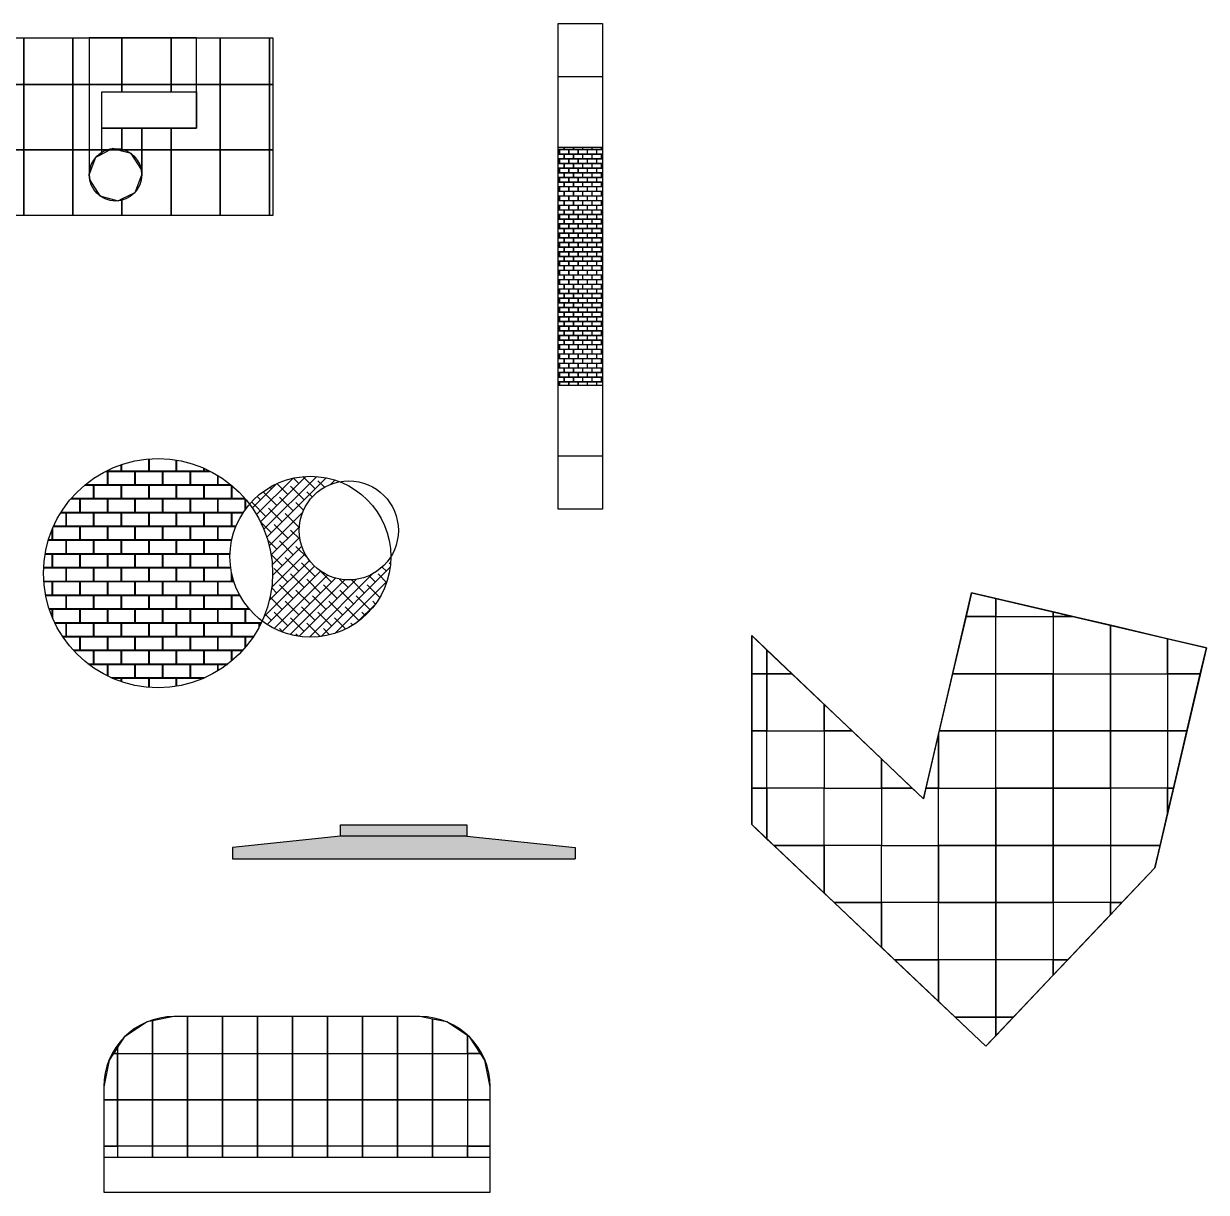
# Model space of a CAD drawing. Header units: millimetres. Extents: x 438 to 3719, y 1369 to 3795.
# Drawn here: x 2168 to 3719, y 1369 to 2902 of the extents above; entities that cross this region are included whole.
import ezdxf

# ---------------------------------------------------------------- set-up
doc = ezdxf.new("R2010")
doc.units = ezdxf.units.MM
doc.header["$XCLIPFRAME"] = 2
picture_1 = doc.add_image_def('image1.png', size_in_pixel=(640, 640))
picture_2 = doc.add_image_def('image3.jpg', size_in_pixel=(483, 640))
picture_3 = doc.add_image_def('image6.jpg', size_in_pixel=(480, 640))

msp = doc.modelspace()

# ---------------------------------------------------------------- hatches: boundary and pattern name
at = {"true_color": 0xf4ee51}
h = msp.add_hatch(dxfattribs=at)
h.set_pattern_fill('AR-B816C', color=41, scale=0.03)
h.paths.add_polyline_path([(2927.3, 2740), (2869.3, 2740), (2869.3, 2427.3), (2927.3, 2427.3)])
h = msp.add_hatch(dxfattribs=at)
h.set_pattern_fill('AR-B816C', color=41, scale=0.089)
h.paths.add_polyline_path([(2464.4, 2271.9, 0.719911), (2194, 2181.4, 0.804809), (2480.9, 2118.6, -0.235956), (2438.7, 2202.9, -0.17992)])
h = msp.add_hatch(dxfattribs=at)
h.set_pattern_fill('ANSI38', color=41, scale=3.2)
h.paths.add_polyline_path([(2529.5, 2237.4, -0.359746), (2582.3, 2301.3, 0.31708), (2464.4, 2271.9, -0.162851), (2494.6, 2181.4, -0.108151), (2480.9, 2118.6, 0.618181), (2649.7, 2202.9, -0.75338)])
h = msp.add_hatch(color=41, dxfattribs=at)
h.dxf.hatch_style = 1
h.paths.add_polyline_path([(2749.4, 1851.2), (2583.8, 1851.2), (2583.8, 1836.4), (2749.4, 1836.4)])
at = {"true_color": 0xed1f24}
h = msp.add_hatch(color=240, dxfattribs=at)
h.dxf.hatch_style = 1
h.paths.add_polyline_path([(2891.3, 1821.6), (2749.4, 1836.4), (2583.8, 1836.4), (2441.9, 1821.6), (2441.9, 1806.8), (2891.3, 1806.8)])

# ---------------------------------------------------------------- linework, layer by layer
for p, q in [((2869.3, 2902.2), (2927.3, 2902.2)), ((2869.3, 2265.2), (2869.3, 2902.2)), ((2927.3, 2902.2), (2927.3, 2265.2)), ((2869.3, 2832.7), (2927.3, 2832.7)), ((2869.3, 2740), (2927.3, 2740)), ((2927.3, 2427.3), (2869.3, 2427.3)), ((2927.3, 2334.7), (2869.3, 2334.7)), ((2927.3, 2265.2), (2869.3, 2265.2)), ((2583.8, 1836.4), (2441.9, 1821.6)), ((2749.4, 1836.4), (2891.3, 1821.6)), ((2441.9, 1821.6), (2441.9, 1806.8)), ((2891.3, 1821.6), (2891.3, 1806.8)), ((2441.9, 1806.8), (2891.3, 1806.8)), ((2687.9, 1599.6), (2365.2, 1599.6)), ((2273, 1507.4), (2273, 1369.1)), ((2780.1, 1369.1), (2780.1, 1507.4)), ((2273, 1415.2), (2780.1, 1415.2)), ((2273, 1369.1), (2780.1, 1369.1))]:
    msp.add_line(p, q)
for points in [[(1792.8, 2883.6), (2495.1, 2883.6), (2495.1, 2650.6), (1792.8, 2650.6)], [(2270.4, 2812.7), (2394.6, 2812.7), (2394.6, 2765), (2270.4, 2765)], [(2583.8, 1851.2), (2749.4, 1851.2), (2749.4, 1836.4), (2583.8, 1836.4)]]:
    msp.add_lwpolyline(points, close=True)
msp.add_lwpolyline([(3348.1, 1885.4), (3411.4, 2155.5), (3719.3, 2083.4), (3651.7, 1794.6), (3430.1, 1560.7), (3123, 1851.6), (3123, 2099.5), (3348.1, 1885.4)])
for centre, radius in [((2288.5, 2704), 34.5), ((2344.3, 2181.4), 150.3), ((2544.2, 2202.9), 105.5), ((2594.5, 2237.4), 65)]:
    msp.add_circle(centre, radius)
for centre, start, end in [((2365.2, 1507.4), 90, 180), ((2687.9, 1507.4), 0, 90)]:
    msp.add_arc(centre, 92.2, start, end)

# ---------------------------------------------------------------- pictures from other files: only their frames are drawn
image = msp.add_image(picture_3, insert=(2103.6, 2822.4), size_in_units=(64.5, 85.9))
image.set_boundary_path([(479.5, 183.7), (479.5, 639.5), (392.8, 639.5), (392.8, 183.7), (479.5, 183.7)])
image = msp.add_image(picture_3, insert=(2168.1, 2822.4), size_in_units=(64.5, 85.9))
image.set_boundary_path([(479.5, 183.7), (479.5, 639.5), (-0.5, 639.5), (-0.5, 183.7), (479.5, 183.7)])
image = msp.add_image(picture_3, insert=(2232.5, 2822.4), size_in_units=(64.5, 85.9))
image.set_boundary_path([(159.7, 639.5), (-0.5, 639.5), (-0.5, 183.7), (159.7, 183.7), (159.7, 639.5)])
image = msp.add_image(picture_3, insert=(2232.5, 2822.4), size_in_units=(64.5, 85.9))
image.set_boundary_path([(159.7, 639.5), (479.5, 639.5), (479.5, 183.7), (159.7, 183.7), (159.7, 639.5)])
image = msp.add_image(picture_3, insert=(2297, 2822.4), size_in_units=(64.5, 85.9))
image.set_boundary_path([(-0.5, 183.7), (-0.5, 639.5), (479.5, 639.5), (479.5, 183.7), (-0.5, 183.7)])
image = msp.add_image(picture_3, insert=(2361.4, 2822.4), size_in_units=(64.5, 85.9))
image.set_boundary_path([(-0.5, 183.7), (-0.5, 639.5), (247, 639.5), (247, 183.7), (-0.5, 183.7)])
image = msp.add_image(picture_3, insert=(2361.4, 2822.4), size_in_units=(64.5, 85.9))
image.set_boundary_path([(479.5, 183.7), (479.5, 639.5), (247, 639.5), (247, 183.7), (479.5, 183.7)])
image = msp.add_image(picture_3, insert=(2425.9, 2822.4), size_in_units=(64.5, 85.9))
image.set_boundary_path([(479.5, 183.7), (479.5, 639.5), (-0.5, 639.5), (-0.5, 183.7), (479.5, 183.7)])
image = msp.add_image(picture_3, insert=(2490.3, 2822.4), size_in_units=(64.5, 85.9))
image.set_boundary_path([(35, 639.5), (-0.5, 639.5), (-0.5, 183.7), (35, 183.7), (35, 639.5)])
image = msp.add_image(picture_3, insert=(2103.6, 2736.5), size_in_units=(64.5, 85.9))
image.set_boundary_path([(392.8, -0.5), (479.5, -0.5), (479.5, 639.5), (-0.5, 639.5), (-0.5, 534.2), (147.3, 521.7), (325.6, 377.7), (392.8, 158.5), (392.8, -0.5)])
image = msp.add_image(picture_3, insert=(2168.1, 2736.5), size_in_units=(64.5, 85.9))
image.dxf.flags = 7
image = msp.add_image(picture_3, insert=(2232.5, 2736.5), size_in_units=(64.5, 85.9))
image.set_boundary_path([(159.7, 639.5), (-0.5, 639.5), (-0.5, -0.5), (159.7, -0.5), (159.7, 639.5)])
image = msp.add_image(picture_3, insert=(2232.5, 2736.5), size_in_units=(64.5, 85.9))
image.set_boundary_path([(159.7, 639.5), (281.8, 639.5), (281.8, 72), (479.5, 72), (479.5, -0.5), (159.7, -0.5), (159.7, 639.5)])
image = msp.add_image(picture_3, insert=(2297, 2736.5), size_in_units=(64.5, 85.9))
image.set_boundary_path([(479.5, 72), (479.5, -0.5), (-0.5, -0.5), (-0.5, 72), (479.5, 72)])
image = msp.add_image(picture_3, insert=(2361.4, 2736.5), size_in_units=(64.5, 85.9))
image.set_boundary_path([(247, -0.5), (479.5, -0.5), (479.5, 639.5), (-0.5, 639.5), (-0.5, 427.6), (247, 427.6), (247, -0.5)])
image = msp.add_image(picture_3, insert=(2361.4, 2736.5), size_in_units=(64.5, 85.9))
image.set_boundary_path([(247, -0.5), (-0.5, -0.5), (-0.5, 72), (247, 72), (247, -0.5)])
image = msp.add_image(picture_3, insert=(2425.9, 2736.5), size_in_units=(64.5, 85.9))
image.dxf.flags = 7
image = msp.add_image(picture_3, insert=(2490.3, 2736.5), size_in_units=(64.5, 85.9))
image.set_boundary_path([(35, 639.5), (-0.5, 639.5), (-0.5, -0.5), (35, -0.5), (35, 639.5)])
image = msp.add_image(picture_3, insert=(2232.5, 2736.5), size_in_units=(64.5, 85.9))
image.set_boundary_path([(364.1, 639.5), (281.8, 639.5), (281.8, 427.6), (479.5, 427.6), (479.5, 639.5), (440.4, 639.5), (390.9, 626), (364.1, 639.5)])
image = msp.add_image(picture_3, insert=(2297, 2736.5), size_in_units=(64.5, 85.9))
image.set_boundary_path([(193.8, 639.5), (-0.5, 639.5), (-0.5, 427.6), (193.8, 427.6), (193.8, 639.5)])
image = msp.add_image(picture_3, insert=(2297, 2736.5), size_in_units=(64.5, 85.9))
image.set_boundary_path([(479.5, 427.6), (479.5, 639.5), (193.8, 639.5), (193.8, 427.6), (479.5, 427.6)])
image = msp.add_image(picture_3, insert=(2103.6, 2650.6), size_in_units=(64.5, 85.9))
image.set_boundary_path([(-0.5, 639.5), (-0.5, -0.5), (479.5, -0.5), (479.5, 639.5), (-0.5, 639.5)])
image = msp.add_image(picture_3, insert=(2168.1, 2650.6), size_in_units=(64.5, 85.9))
image.set_boundary_path([(-0.5, 639.5), (-0.5, -0.5), (479.5, -0.5), (479.5, 639.5), (-0.5, 639.5)])
image = msp.add_image(picture_3, insert=(2232.5, 2650.6), size_in_units=(64.5, 85.9))
image.set_boundary_path([(-0.5, 639.5), (-0.5, -0.5), (159.7, -0.5), (159.7, 241.7), (164.9, 293.3), (264.5, 448.8), (442.7, 497.5), (479.5, 478.8), (479.5, 639.5), (-0.5, 639.5)])
image = msp.add_image(picture_3, insert=(2232.5, 2650.6), size_in_units=(64.5, 85.9))
image.set_boundary_path([(281.8, -0.5), (159.7, -0.5), (159.7, 241.7), (226, 69.4), (281.8, 41.1), (281.8, -0.5)])
image = msp.add_image(picture_3, insert=(2232.5, 2650.6), size_in_units=(64.5, 85.9))
image.set_boundary_path([(440.4, -0.5), (364.1, -0.5), (281.8, 41.1), (281.8, -0.5), (479.5, -0.5), (479.5, 10.2), (440.4, -0.5)])
image = msp.add_image(picture_3, insert=(2297, 2650.6), size_in_units=(64.5, 85.9))
image.set_boundary_path([(-0.5, 639.5), (-0.5, 478.8), (127.5, 414.1), (193.8, 241.7), (193.8, -0.5), (479.5, -0.5), (479.5, 639.5), (-0.5, 639.5)])
image = msp.add_image(picture_3, insert=(2297, 2650.6), size_in_units=(64.5, 85.9))
image.set_boundary_path([(-0.5, 10.2), (-0.5, -0.5), (193.8, -0.5), (193.8, 241.7), (188.6, 190.2), (89, 34.6), (-0.5, 10.2)])
image = msp.add_image(picture_3, insert=(2361.4, 2650.6), size_in_units=(64.5, 85.9))
image.set_boundary_path([(-0.5, 639.5), (-0.5, -0.5), (479.5, -0.5), (479.5, 639.5), (-0.5, 639.5)])
image = msp.add_image(picture_3, insert=(2425.9, 2650.6), size_in_units=(64.5, 85.9))
image.set_boundary_path([(-0.5, 639.5), (-0.5, -0.5), (479.5, -0.5), (479.5, 639.5), (-0.5, 639.5)])
image = msp.add_image(picture_3, insert=(2490.3, 2650.6), size_in_units=(64.5, 85.9))
image.set_boundary_path([(-0.5, 639.5), (-0.5, -0.5), (35, -0.5), (35, 639.5), (-0.5, 639.5)])
image = msp.add_image(picture_1, insert=(3368.2, 2124.4), size_in_units=(75.1, 75.1))
image.set_boundary_path([(305.6, 639.5), (639.5, 639.5), (639.5, 437.5), (367.8, 373.9), (305.6, 639.5)])
image = msp.add_image(picture_1, insert=(3443.2, 2124.4), size_in_units=(75.1, 75.1))
image.set_boundary_path([(-0.5, 437.5), (-0.5, 639.5), (639.5, 639.5), (639.5, 587.4), (-0.5, 437.5)])
image = msp.add_image(picture_1, insert=(3518.3, 2124.4), size_in_units=(75.1, 75.1))
image.set_boundary_path([(-0.5, 587.4), (-0.5, 639.5), (221.8, 639.5), (-0.5, 587.4)])
image = msp.add_image(picture_1, insert=(3368.2, 2049.3), size_in_units=(75.1, 75.1))
image.set_boundary_path([(155.7, 639.5), (639.5, 639.5), (639.5, -0.5), (305.6, -0.5), (155.7, 639.5)])
image = msp.add_image(picture_1, insert=(3443.2, 2049.3), size_in_units=(75.1, 75.1))
image.dxf.flags = 7
image = msp.add_image(picture_1, insert=(3518.3, 2049.3), size_in_units=(75.1, 75.1))
image.set_boundary_path([(221.8, -0.5), (-0.5, -0.5), (-0.5, 639.5), (639.5, 639.5), (639.5, 97.3), (221.8, -0.5)])
image = msp.add_image(picture_1, insert=(3593.4, 2049.3), size_in_units=(75.1, 75.1))
image.set_boundary_path([(-0.5, 97.3), (-0.5, 639.5), (639.5, 639.5), (639.5, 247.3), (-0.5, 97.3)])
image = msp.add_image(picture_1, insert=(3067.9, 2049.3), size_in_units=(75.1, 75.1))
image.set_boundary_path([(468.9, 639.5), (639.5, 639.5), (639.5, 373.9), (468.9, 211.7), (468.9, 639.5)])
image = msp.add_image(picture_1, insert=(3668.4, 2049.3), size_in_units=(75.1, 75.1))
image.set_boundary_path([(-0.5, 247.3), (-0.5, 639.5), (365.4, 639.5), (433.4, 349), (-0.5, 247.3)])
image = msp.add_image(picture_1, insert=(3143, 2049.3), size_in_units=(75.1, 75.1))
image.set_boundary_path([(-0.5, 373.9), (-0.5, 639.5), (278.8, 639.5), (-0.5, 373.9)])
image = msp.add_image(picture_1, insert=(3067.9, 1974.3), size_in_units=(75.1, 75.1))
image.set_boundary_path([(468.9, 639.5), (639.5, 639.5), (639.5, -0.5), (468.9, -0.5), (468.9, 639.5)])
image = msp.add_image(picture_1, insert=(3143, 1974.3), size_in_units=(75.1, 75.1))
image.set_boundary_path([(278.8, -0.5), (-0.5, -0.5), (-0.5, 639.5), (639.5, 639.5), (639.5, 342.6), (278.8, -0.5)])
image = msp.add_image(picture_1, insert=(3368.2, 1974.3), size_in_units=(75.1, 75.1))
image.set_boundary_path([(5.8, 639.5), (639.5, 639.5), (639.5, -0.5), (155.7, -0.5), (5.8, 639.5)])
image = msp.add_image(picture_1, insert=(3443.2, 1974.3), size_in_units=(75.1, 75.1))
image.dxf.flags = 7
image = msp.add_image(picture_1, insert=(3518.3, 1974.3), size_in_units=(75.1, 75.1))
image.dxf.flags = 7
image = msp.add_image(picture_1, insert=(3593.4, 1974.3), size_in_units=(75.1, 75.1))
image.dxf.flags = 7
image = msp.add_image(picture_1, insert=(3668.4, 1974.3), size_in_units=(75.1, 75.1))
image.set_boundary_path([(365.4, -0.5), (-0.5, -0.5), (-0.5, 639.5), (215.5, 639.5), (365.4, -0.5)])
image = msp.add_image(picture_1, insert=(3218.1, 1974.3), size_in_units=(75.1, 75.1))
image.set_boundary_path([(-0.5, 342.6), (-0.5, 639.5), (311.7, 639.5), (-0.5, 342.6)])
image = msp.add_image(picture_1, insert=(3067.9, 1899.2), size_in_units=(75.1, 75.1))
image.set_boundary_path([(468.9, 639.5), (639.5, 639.5), (639.5, -0.5), (468.9, -0.5), (468.9, 639.5)])
image = msp.add_image(picture_1, insert=(3143, 1899.2), size_in_units=(75.1, 75.1))
image.dxf.flags = 7
image = msp.add_image(picture_1, insert=(3218.1, 1899.2), size_in_units=(75.1, 75.1))
image.set_boundary_path([(311.7, -0.5), (-0.5, -0.5), (-0.5, 639.5), (639.5, 639.5), (639.5, 311.3), (311.7, -0.5)])
image = msp.add_image(picture_1, insert=(3293.1, 1899.2), size_in_units=(75.1, 75.1))
image.set_boundary_path([(639.5, 639.5), (639.5, 26.2), (495.8, 639.5), (639.5, 639.5)])
image = msp.add_image(picture_1, insert=(3368.2, 1899.2), size_in_units=(75.1, 75.1))
image.set_boundary_path([(-0.5, 26.2), (-0.5, 639.5), (639.5, 639.5), (639.5, -0.5), (5.8, -0.5), (-0.5, 26.2)])
image = msp.add_image(picture_1, insert=(3443.2, 1899.2), size_in_units=(75.1, 75.1))
image.dxf.flags = 7
image = msp.add_image(picture_1, insert=(3518.3, 1899.2), size_in_units=(75.1, 75.1))
image.dxf.flags = 7
image = msp.add_image(picture_1, insert=(3593.4, 1899.2), size_in_units=(75.1, 75.1))
image.dxf.flags = 7
image = msp.add_image(picture_1, insert=(3668.4, 1899.2), size_in_units=(75.1, 75.1))
image.set_boundary_path([(215.5, -0.5), (-0.5, -0.5), (-0.5, 639.5), (65.5, 639.5), (215.5, -0.5)])
image = msp.add_image(picture_1, insert=(3293.1, 1899.2), size_in_units=(75.1, 75.1))
image.set_boundary_path([(344.6, 639.5), (-0.5, 311.3), (-0.5, 639.5), (344.6, 639.5)])
image = msp.add_image(picture_1, insert=(3067.9, 1824.1), size_in_units=(75.1, 75.1))
image.set_boundary_path([(639.5, 567.3), (639.5, -0.5), (468.9, -0.5), (468.9, 405.7), (639.5, 567.3)])
image = msp.add_image(picture_1, insert=(3143, 1824.1), size_in_units=(75.1, 75.1))
image.set_boundary_path([(75.7, 639.5), (639.5, 639.5), (639.5, -0.5), (-0.5, -0.5), (-0.5, 567.3), (75.7, 639.5)])
image = msp.add_image(picture_1, insert=(3218.1, 1824.1), size_in_units=(75.1, 75.1))
image.dxf.flags = 7
image = msp.add_image(picture_1, insert=(3293.1, 1824.1), size_in_units=(75.1, 75.1))
image.set_boundary_path([(344.6, -0.5), (-0.5, -0.5), (-0.5, 639.5), (639.5, 639.5), (639.5, -0.5), (495.8, -0.5), (468.3, 117.1), (344.6, -0.5)])
image = msp.add_image(picture_1, insert=(3368.2, 1824.1), size_in_units=(75.1, 75.1))
image.dxf.flags = 7
image = msp.add_image(picture_1, insert=(3443.2, 1824.1), size_in_units=(75.1, 75.1))
image.dxf.flags = 7
image = msp.add_image(picture_1, insert=(3518.3, 1824.1), size_in_units=(75.1, 75.1))
image.dxf.flags = 7
image = msp.add_image(picture_1, insert=(3593.4, 1824.1), size_in_units=(75.1, 75.1))
image.set_boundary_path([(639.5, 281.4), (639.5, -0.5), (-0.5, -0.5), (-0.5, 639.5), (555.6, 639.5), (639.5, 281.4)])
image = msp.add_image(picture_1, insert=(3668.4, 1824.1), size_in_units=(75.1, 75.1))
image.set_boundary_path([(65.5, -0.5), (-0.5, -0.5), (-0.5, 281.4), (65.5, -0.5)])
image = msp.add_image(picture_1, insert=(3143, 1749.1), size_in_units=(75.1, 75.1))
image.set_boundary_path([(639.5, 533.6), (639.5, -0.5), (75.7, -0.5), (639.5, 533.6)])
image = msp.add_image(picture_1, insert=(3218.1, 1749.1), size_in_units=(75.1, 75.1))
image.set_boundary_path([(111.3, 639.5), (639.5, 639.5), (639.5, -0.5), (-0.5, -0.5), (-0.5, 533.6), (111.3, 639.5)])
image = msp.add_image(picture_1, insert=(3293.1, 1749.1), size_in_units=(75.1, 75.1))
image.dxf.flags = 7
image = msp.add_image(picture_1, insert=(3368.2, 1749.1), size_in_units=(75.1, 75.1))
image.dxf.flags = 7
image = msp.add_image(picture_1, insert=(3443.2, 1749.1), size_in_units=(75.1, 75.1))
image.dxf.flags = 7
image = msp.add_image(picture_1, insert=(3518.3, 1749.1), size_in_units=(75.1, 75.1))
image.dxf.flags = 7
image = msp.add_image(picture_1, insert=(3593.4, 1749.1), size_in_units=(75.1, 75.1))
image.set_boundary_path([(555.6, -0.5), (-0.5, -0.5), (-0.5, 639.5), (128.9, 639.5), (496.6, 251.3), (555.6, -0.5)])
image = msp.add_image(picture_1, insert=(3218.1, 1674), size_in_units=(75.1, 75.1))
image.set_boundary_path([(639.5, 499.8), (639.5, -0.5), (111.3, -0.5), (639.5, 499.8)])
image = msp.add_image(picture_1, insert=(3293.1, 1674), size_in_units=(75.1, 75.1))
image.set_boundary_path([(147, 639.5), (639.5, 639.5), (639.5, -0.5), (-0.5, -0.5), (-0.5, 499.8), (147, 639.5)])
image = msp.add_image(picture_1, insert=(3368.2, 1674), size_in_units=(75.1, 75.1))
image.dxf.flags = 7
image = msp.add_image(picture_1, insert=(3443.2, 1674), size_in_units=(75.1, 75.1))
image.dxf.flags = 7
image = msp.add_image(picture_1, insert=(3518.3, 1674), size_in_units=(75.1, 75.1))
image.set_boundary_path([(639.5, 136.1), (639.5, -0.5), (-0.5, -0.5), (-0.5, 639.5), (162.7, 639.5), (639.5, 136.1)])
image = msp.add_image(picture_1, insert=(3593.4, 1674), size_in_units=(75.1, 75.1))
image.set_boundary_path([(128.9, -0.5), (-0.5, -0.5), (-0.5, 136.1), (128.9, -0.5)])
image = msp.add_image(picture_1, insert=(3293.1, 1599), size_in_units=(75.1, 75.1))
image.set_boundary_path([(639.5, 466), (639.5, -0.5), (147, -0.5), (639.5, 466)])
image = msp.add_image(picture_1, insert=(3368.2, 1599), size_in_units=(75.1, 75.1))
image.set_boundary_path([(182.6, 639.5), (639.5, 639.5), (639.5, -0.5), (-0.5, -0.5), (-0.5, 466), (182.6, 639.5)])
image = msp.add_image(picture_1, insert=(3443.2, 1599), size_in_units=(75.1, 75.1))
image.set_boundary_path([(639.5, 171.8), (639.5, -0.5), (-0.5, -0.5), (-0.5, 639.5), (196.4, 639.5), (639.5, 171.8)])
image = msp.add_image(picture_1, insert=(3518.3, 1599), size_in_units=(75.1, 75.1))
image.set_boundary_path([(162.7, -0.5), (-0.5, -0.5), (-0.5, 171.8), (162.7, -0.5)])
image = msp.add_image(picture_2, insert=(2337.2, 1551.2), size_in_units=(45.9, 60.8))
image.set_boundary_path([(-0.5, 188.9), (-0.5, 639.5), (482.5, 639.5), (482.5, 130.2), (294.3, 130.2), (-0.5, 188.9)])
image = msp.add_image(picture_2, insert=(2383.1, 1551.2), size_in_units=(45.9, 60.8))
image.set_boundary_path([(-0.5, 130.2), (-0.5, 639.5), (482.5, 639.5), (482.5, 130.2), (-0.5, 130.2)])
image = msp.add_image(picture_2, insert=(2428.9, 1551.2), size_in_units=(45.9, 60.8))
image.set_boundary_path([(-0.5, 130.2), (-0.5, 639.5), (482.5, 639.5), (482.5, 130.2), (-0.5, 130.2)])
image = msp.add_image(picture_2, insert=(2474.8, 1551.2), size_in_units=(45.9, 60.8))
image.set_boundary_path([(-0.5, 130.2), (-0.5, 639.5), (482.5, 639.5), (482.5, 130.2), (-0.5, 130.2)])
image = msp.add_image(picture_2, insert=(2520.6, 1551.2), size_in_units=(45.9, 60.8))
image.set_boundary_path([(-0.5, 130.2), (-0.5, 639.5), (482.5, 639.5), (482.5, 130.2), (-0.5, 130.2)])
image = msp.add_image(picture_2, insert=(2566.5, 1551.2), size_in_units=(45.9, 60.8))
image.set_boundary_path([(-0.5, 130.2), (-0.5, 639.5), (482.5, 639.5), (482.5, 130.2), (-0.5, 130.2)])
image = msp.add_image(picture_2, insert=(2612.4, 1551.2), size_in_units=(45.9, 60.8))
image.set_boundary_path([(-0.5, 130.2), (-0.5, 639.5), (482.5, 639.5), (482.5, 130.2), (-0.5, 130.2)])
image = msp.add_image(picture_2, insert=(2658.2, 1551.2), size_in_units=(45.9, 60.8))
image.set_boundary_path([(-0.5, 130.2), (-0.5, 639.5), (482.5, 639.5), (482.5, 164.2), (311.6, 130.2), (-0.5, 130.2)])
image = msp.add_image(picture_1, insert=(3368.2, 1523.9), size_in_units=(75.1, 75.1))
image.set_boundary_path([(639.5, 207.4), (639.5, -0.5), (182.6, -0.5), (527.2, 326), (639.5, 207.4)])
image = msp.add_image(picture_1, insert=(3443.2, 1523.9), size_in_units=(75.1, 75.1))
image.set_boundary_path([(196.4, -0.5), (-0.5, -0.5), (-0.5, 207.4), (196.4, -0.5)])
image = msp.add_image(picture_2, insert=(2291.3, 1551.2), size_in_units=(45.9, 60.8))
image.set_boundary_path([(-0.5, 551), (-0.5, 639.5), (482.5, 639.5), (482.5, 188.9), (405.7, 204.1), (90.7, 414.6), (-0.5, 551)])
image = msp.add_image(picture_2, insert=(2704.1, 1551.2), size_in_units=(45.9, 60.8))
image.set_boundary_path([(-0.5, 164.2), (-0.5, 639.5), (482.5, 639.5), (482.5, 392.8), (200.1, 204.1), (-0.5, 164.2)])
image = msp.add_image(picture_2, insert=(2750, 1551.2), size_in_units=(45.9, 60.8))
image.set_boundary_path([(-0.5, 392.8), (-0.5, 639.5), (182.4, 639.5), (32.1, 414.6), (-0.5, 392.8)])
image = msp.add_image(picture_2, insert=(2245.5, 1551.2), size_in_units=(45.9, 60.8))
image.set_boundary_path([(423.4, 639.5), (482.5, 639.5), (482.5, 551), (423.4, 639.5)])
image = msp.add_image(picture_2, insert=(2245.5, 1490.4), size_in_units=(45.9, 60.8))
image.set_boundary_path([(289.3, 639.5), (482.5, 639.5), (482.5, -0.5), (423.4, -0.5), (363.2, 89.6), (289.3, 461.2), (289.3, 639.5)])
image = msp.add_image(picture_2, insert=(2291.3, 1490.4), size_in_units=(45.9, 60.8))
image.dxf.flags = 7
image = msp.add_image(picture_2, insert=(2337.2, 1490.4), size_in_units=(45.9, 60.8))
image.dxf.flags = 7
image = msp.add_image(picture_2, insert=(2383.1, 1490.4), size_in_units=(45.9, 60.8))
image.dxf.flags = 7
image = msp.add_image(picture_2, insert=(2428.9, 1490.4), size_in_units=(45.9, 60.8))
image.dxf.flags = 7
image = msp.add_image(picture_2, insert=(2474.8, 1490.4), size_in_units=(45.9, 60.8))
image.dxf.flags = 7
image = msp.add_image(picture_2, insert=(2520.6, 1490.4), size_in_units=(45.9, 60.8))
image.dxf.flags = 7
image = msp.add_image(picture_2, insert=(2566.5, 1490.4), size_in_units=(45.9, 60.8))
image.dxf.flags = 7
image = msp.add_image(picture_2, insert=(2612.4, 1490.4), size_in_units=(45.9, 60.8))
image.dxf.flags = 7
image = msp.add_image(picture_2, insert=(2658.2, 1490.4), size_in_units=(45.9, 60.8))
image.dxf.flags = 7
image = msp.add_image(picture_2, insert=(2704.1, 1490.4), size_in_units=(45.9, 60.8))
image.dxf.flags = 7
image = msp.add_image(picture_2, insert=(2750, 1490.4), size_in_units=(45.9, 60.8))
image.set_boundary_path([(182.4, -0.5), (-0.5, -0.5), (-0.5, 639.5), (316.5, 639.5), (316.5, 461.2), (242.6, 89.6), (182.4, -0.5)])
image = msp.add_image(picture_2, insert=(2245.5, 1429.7), size_in_units=(45.9, 60.8))
image.set_boundary_path([(289.3, 639.5), (482.5, 639.5), (482.5, -0.5), (289.3, -0.5), (289.3, 639.5)])
image = msp.add_image(picture_2, insert=(2291.3, 1429.7), size_in_units=(45.9, 60.8))
image.dxf.flags = 7
image = msp.add_image(picture_2, insert=(2337.2, 1429.7), size_in_units=(45.9, 60.8))
image.dxf.flags = 7
image = msp.add_image(picture_2, insert=(2383.1, 1429.7), size_in_units=(45.9, 60.8))
image.dxf.flags = 7
image = msp.add_image(picture_2, insert=(2428.9, 1429.7), size_in_units=(45.9, 60.8))
image.dxf.flags = 7
image = msp.add_image(picture_2, insert=(2474.8, 1429.7), size_in_units=(45.9, 60.8))
image.dxf.flags = 7
image = msp.add_image(picture_2, insert=(2520.6, 1429.7), size_in_units=(45.9, 60.8))
image.dxf.flags = 7
image = msp.add_image(picture_2, insert=(2566.5, 1429.7), size_in_units=(45.9, 60.8))
image.dxf.flags = 7
image = msp.add_image(picture_2, insert=(2612.4, 1429.7), size_in_units=(45.9, 60.8))
image.dxf.flags = 7
image = msp.add_image(picture_2, insert=(2658.2, 1429.7), size_in_units=(45.9, 60.8))
image.dxf.flags = 7
image = msp.add_image(picture_2, insert=(2704.1, 1429.7), size_in_units=(45.9, 60.8))
image.dxf.flags = 7
image = msp.add_image(picture_2, insert=(2750, 1429.7), size_in_units=(45.9, 60.8))
image.set_boundary_path([(316.5, -0.5), (-0.5, -0.5), (-0.5, 639.5), (316.5, 639.5), (316.5, -0.5)])
image = msp.add_image(picture_2, insert=(2245.5, 1368.9), size_in_units=(45.9, 60.8))
image.set_boundary_path([(482.5, 152.1), (482.5, -0.5), (289.3, -0.5), (289.3, 152.1), (482.5, 152.1)])
image = msp.add_image(picture_2, insert=(2291.3, 1368.9), size_in_units=(45.9, 60.8))
image.set_boundary_path([(482.5, 152.1), (482.5, -0.5), (-0.5, -0.5), (-0.5, 152.1), (482.5, 152.1)])
image = msp.add_image(picture_2, insert=(2337.2, 1368.9), size_in_units=(45.9, 60.8))
image.set_boundary_path([(482.5, 152.1), (482.5, -0.5), (-0.5, -0.5), (-0.5, 152.1), (482.5, 152.1)])
image = msp.add_image(picture_2, insert=(2383.1, 1368.9), size_in_units=(45.9, 60.8))
image.set_boundary_path([(482.5, 152.1), (482.5, -0.5), (-0.5, -0.5), (-0.5, 152.1), (482.5, 152.1)])
image = msp.add_image(picture_2, insert=(2428.9, 1368.9), size_in_units=(45.9, 60.8))
image.set_boundary_path([(482.5, 152.1), (482.5, -0.5), (-0.5, -0.5), (-0.5, 152.1), (482.5, 152.1)])
image = msp.add_image(picture_2, insert=(2474.8, 1368.9), size_in_units=(45.9, 60.8))
image.set_boundary_path([(482.5, 152.1), (482.5, -0.5), (-0.5, -0.5), (-0.5, 152.1), (482.5, 152.1)])
image = msp.add_image(picture_2, insert=(2520.6, 1368.9), size_in_units=(45.9, 60.8))
image.set_boundary_path([(482.5, 152.1), (482.5, -0.5), (-0.5, -0.5), (-0.5, 152.1), (482.5, 152.1)])
image = msp.add_image(picture_2, insert=(2566.5, 1368.9), size_in_units=(45.9, 60.8))
image.set_boundary_path([(482.5, 152.1), (482.5, -0.5), (-0.5, -0.5), (-0.5, 152.1), (482.5, 152.1)])
image = msp.add_image(picture_2, insert=(2612.4, 1368.9), size_in_units=(45.9, 60.8))
image.set_boundary_path([(482.5, 152.1), (482.5, -0.5), (-0.5, -0.5), (-0.5, 152.1), (482.5, 152.1)])
image = msp.add_image(picture_2, insert=(2658.2, 1368.9), size_in_units=(45.9, 60.8))
image.set_boundary_path([(482.5, 152.1), (482.5, -0.5), (-0.5, -0.5), (-0.5, 152.1), (482.5, 152.1)])
image = msp.add_image(picture_2, insert=(2704.1, 1368.9), size_in_units=(45.9, 60.8))
image.set_boundary_path([(482.5, 152.1), (482.5, -0.5), (-0.5, -0.5), (-0.5, 152.1), (482.5, 152.1)])
image = msp.add_image(picture_2, insert=(2750, 1368.9), size_in_units=(45.9, 60.8))
image.set_boundary_path([(316.5, -0.5), (-0.5, -0.5), (-0.5, 152.1), (316.5, 152.1), (316.5, -0.5)])

doc.saveas('drawing.dxf')
